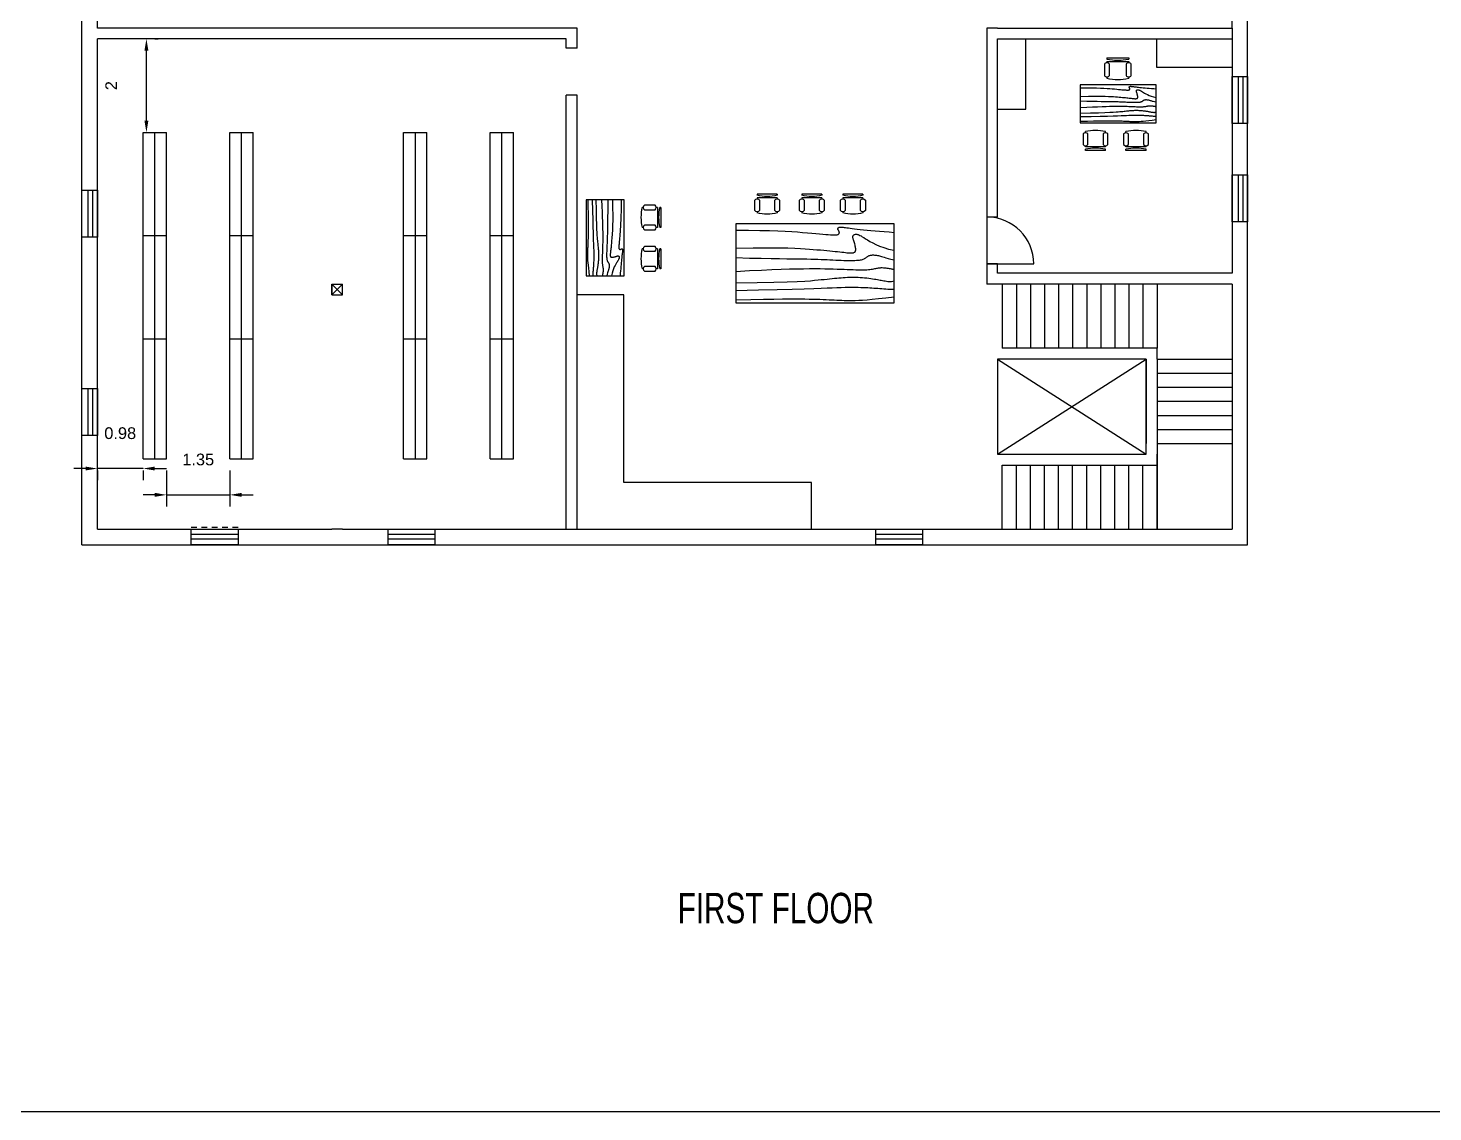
# Model space of a CAD drawing. Header units: millimetres. Extents: x 8996.5 to 9094.2, y 3476.8 to 3533.3.
# Drawn here: x 9034.27 to 9064.23, y 3476.77 to 3499.88 of the extents above; entities that cross this region are included whole.
import ezdxf

# ---------------------------------------------------------------- set-up
doc = ezdxf.new("R2010")
doc.units = ezdxf.units.MM
doc.linetypes.add('ACAD_ISO02W100', pattern=[15, 12, -3])
doc.layers.add('bulb', color=21, linetype='Continuous')
doc.styles.get("Standard").update_dxf_attribs({"font": 'arial.ttf'})
doc.styles.add('Style2', font='arial.ttf', dxfattribs={"height": 0.2})
doc.dimstyles.new('ISO-25', dxfattribs={"dimtxt": 0.25, "dimasz": 0.25, "dimexe": 0.25, "dimexo": 0.25, "dimtad": 3, "dimtoh": 1, "dimdsep": 46, "dimtxsty": 'Standard', "dimcen": 2.5, "dimadec": 0, "dimazin": 0, "dimtfac": 1, "dimtmove": 0, "dimatfit": 3, "dimfxl": 1, "dimarcsym": 0})

# ---------------------------------------------------------------- blocks, each defined once
blk = doc.blocks.new('Table - Rectangular Woodgrain 60 x 30 in.')
at = {"linetype": 'Continuous'}
for p, q in [((0, 0), (0, -30)), ((60, 0), (0, 0)), ((60, -30), (60, 0)), ((0, -30), (60, -30))]:
    blk.add_line(p, q, dxfattribs=at)
for points in [[(0, -2.4), (4.8155, -2.418), (9.0302, -2.4688), (12.709, -2.5477), (15.9167, -2.65), (18.7181, -2.7711), (21.1781, -2.9063), (23.3616, -3.0508), (25.3333, -3.2), (27.1477, -3.3495), (28.8172, -3.4958), (30.3437, -3.636), (31.7291, -3.7667), (32.9756, -3.8849), (34.0849, -3.9875), (35.059, -4.0714), (35.9, -4.1334), (36.6114, -4.1711), (37.2041, -4.1854), (37.6906, -4.1779), (38.0833, -4.15), (38.3948, -4.1034), (38.6375, -4.0396), (38.8239, -3.9602), (38.9666, -3.8667), (39.0764, -3.7608), (39.1573, -3.6448), (39.2116, -3.521), (39.2416, -3.3917), (39.2498, -3.2593), (39.2385, -3.1261), (39.21, -2.9944), (39.1666, -2.8667), (39.111, -2.7447), (39.0468, -2.6281), (38.978, -2.5163), (38.9083, -2.4083), (38.8418, -2.3035), (38.7823, -2.201), (38.7337, -2.1001), (38.7, -2), (38.6844, -1.9003), (38.6875, -1.8021), (38.7094, -1.707), (38.75, -1.6167), (38.8094, -1.5326), (38.8875, -1.4563), (38.9844, -1.3893), (39.1, -1.3333), (39.2351, -1.2896), (39.3937, -1.2583), (39.5804, -1.2396), (39.8, -1.2333), (40.057, -1.2396), (40.3562, -1.2583), (40.7023, -1.2896), (41.1, -1.3333), (41.5547, -1.3895), (42.0755, -1.4573), (42.6721, -1.5361), (43.3542, -1.625), (44.1316, -1.7233), (45.014, -1.8302), (46.0114, -1.9449), (47.1333, -2.0667), (48.3862, -2.1947), (49.7625, -2.3281), (51.2513, -2.4663), (52.8416, -2.6083), (54.5226, -2.7535), (56.2833, -2.9011), (58.1127, -3.0501), (60, -3.2)], [(0, -9.2), (6.5759, -9.0858), (11.9385, -9.0365), (16.2527, -9.0418), (19.6833, -9.0917), (22.3952, -9.1759), (24.5531, -9.2844), (26.322, -9.4069), (27.8666, -9.5333), (29.3241, -9.6553), (30.7203, -9.7719), (32.0532, -9.8837), (33.3208, -9.9917), (34.5213, -10.0965), (35.6526, -10.199), (36.7128, -10.2999), (37.7, -10.4), (38.6129, -10.4996), (39.4531, -10.5969), (40.223, -10.6895), (40.925, -10.775), (41.5613, -10.8512), (42.1344, -10.9156), (42.6465, -10.966), (43.1, -11), (43.4976, -11.0158), (43.8437, -11.0136), (44.143, -10.9942), (44.4, -10.9583), (44.6195, -10.9069), (44.8062, -10.8406), (44.9648, -10.7603), (45.1, -10.6667), (45.2155, -10.5598), (45.3114, -10.4365), (45.3871, -10.2929), (45.4416, -10.125), (45.4743, -9.929), (45.4844, -9.7011), (45.4709, -9.4371), (45.4333, -9.1333), (45.3716, -8.7883), (45.2896, -8.4104), (45.1919, -8.0107), (45.0833, -7.6), (44.9685, -7.1893), (44.8521, -6.7896), (44.7388, -6.4117), (44.6333, -6.0667), (44.54, -5.7628), (44.4614, -5.4979), (44.4001, -5.2675), (44.3583, -5.0667), (44.3384, -4.8909), (44.3427, -4.7354), (44.3736, -4.5956), (44.4333, -4.4667), (44.5236, -4.3453), (44.6427, -4.2333), (44.7884, -4.1339), (44.9583, -4.05), (45.1501, -3.9849), (45.3614, -3.9417), (45.59, -3.9234), (45.8333, -3.9333), (46.0915, -3.9749), (46.3734, -4.0531), (46.6906, -4.1736), (47.0542, -4.3417), (47.4756, -4.5629), (47.9661, -4.8427), (48.5372, -5.1866), (49.2, -5.6), (49.9676, -6.0844), (50.8594, -6.625), (51.8965, -7.2031), (53.1, -7.8), (54.491, -8.3969), (56.0906, -8.975), (57.9199, -9.5156), (60, -10)], [(0, -12.8), (5.1847, -12.9322), (9.6213, -13.0323), (13.3963, -13.1059), (16.5958, -13.1583), (19.3063, -13.1952), (21.614, -13.2219), (23.6054, -13.2439), (25.3666, -13.2667), (26.9728, -13.2947), (28.4531, -13.3281), (29.8256, -13.3663), (31.1083, -13.4083), (32.3191, -13.4535), (33.476, -13.501), (34.597, -13.5501), (35.7, -13.6), (36.7984, -13.6497), (37.8875, -13.6979), (38.9578, -13.743), (40, -13.7833), (41.0047, -13.8174), (41.9625, -13.8438), (42.864, -13.8607), (43.7, -13.8667), (44.4631, -13.8604), (45.1552, -13.8417), (45.7801, -13.8104), (46.3416, -13.7667), (46.8439, -13.7104), (47.2906, -13.6417), (47.6858, -13.5604), (48.0333, -13.4667), (48.3375, -13.3608), (48.6042, -13.2448), (48.8396, -13.121), (49.05, -12.9917), (49.2417, -12.8593), (49.4208, -12.7261), (49.5937, -12.5944), (49.7667, -12.4667), (49.9452, -12.3451), (50.1323, -12.2313), (50.3303, -12.1268), (50.5416, -12.0333), (50.7686, -11.9524), (51.0135, -11.8854), (51.2788, -11.8341), (51.5666, -11.8), (51.8785, -11.7843), (52.2116, -11.7865), (52.562, -11.8059), (52.926, -11.8417), (53.2998, -11.8931), (53.6795, -11.9594), (54.0614, -12.0397), (54.4416, -12.1333), (54.8223, -12.2401), (55.2293, -12.3625), (55.6942, -12.5037), (56.2489, -12.6667), (56.9251, -12.8547), (57.7545, -13.0708), (58.7689, -13.3182), (60, -13.6)], [(0, -18), (5.124, -17.7273), (9.6609, -17.5057), (13.6705, -17.3303), (17.2125, -17.1958), (20.3467, -17.0973), (23.1328, -17.0297), (25.6307, -16.9878), (27.9, -16.9667), (29.9928, -16.9617), (31.9302, -16.9703), (33.7254, -16.9907), (35.3917, -17.0208), (36.9423, -17.0588), (38.3906, -17.1026), (39.7499, -17.1503), (41.0333, -17.2), (42.2519, -17.2496), (43.4073, -17.2969), (44.4986, -17.3395), (45.525, -17.375), (46.4858, -17.4012), (47.3802, -17.4156), (48.2074, -17.416), (48.9667, -17.4), (49.6583, -17.3662), (50.2872, -17.3167), (50.8595, -17.2547), (51.3812, -17.1833), (51.8584, -17.1057), (52.2971, -17.025), (52.7034, -16.9443), (53.0833, -16.8667), (53.443, -16.7951), (53.789, -16.7313), (54.128, -16.6768), (54.4666, -16.6334), (54.8115, -16.6024), (55.1693, -16.5854), (55.5465, -16.5841), (55.95, -16.6), (56.3828, -16.6337), (56.8346, -16.6823), (57.2915, -16.7418), (57.7396, -16.8084), (58.165, -16.878), (58.5539, -16.9469), (58.8924, -17.0111), (59.1666, -17.0667), (59.3679, -17.1107), (59.5078, -17.1438), (59.6032, -17.1675), (59.6708, -17.1833), (59.7275, -17.193), (59.7901, -17.1979), (59.8753, -17.1998), (60, -17.2)], [(0, -22.4), (8.0098, -22.2501), (14.4094, -22.1011), (19.4168, -21.9535), (23.25, -21.8083), (26.1269, -21.6663), (28.2656, -21.5281), (29.884, -21.3947), (31.2, -21.2667), (32.3967, -21.1448), (33.5172, -21.0292), (34.5697, -20.9198), (35.5625, -20.8167), (36.5037, -20.7198), (37.4015, -20.6292), (38.2642, -20.5448), (39.1, -20.4667), (39.9164, -20.3951), (40.7187, -20.3313), (41.5117, -20.2768), (42.3, -20.2333), (43.0883, -20.2024), (43.8812, -20.1854), (44.6836, -20.1841), (45.5, -20.2), (46.3328, -20.234), (47.1747, -20.2844), (48.0163, -20.3488), (48.8479, -20.425), (49.66, -20.5106), (50.4429, -20.6031), (51.1872, -20.7004), (51.8833, -20.8), (52.5246, -20.8999), (53.1166, -20.9995), (53.6681, -21.0983), (54.1875, -21.1958), (54.6834, -21.2919), (55.1646, -21.3859), (55.6394, -21.4777), (56.1167, -21.5667), (56.6028, -21.6515), (57.0961, -21.7266), (57.5929, -21.7852), (58.0896, -21.8208), (58.5823, -21.8268), (59.0674, -21.7964), (59.5412, -21.723), (60, -21.6)], [(0, -25.2), (8.6355, -25.0504), (15.7026, -24.9031), (21.4049, -24.7606), (25.9458, -24.625), (29.529, -24.4988), (32.3578, -24.3844), (34.6359, -24.284), (36.5667, -24.2), (38.3213, -24.1341), (39.9417, -24.0854), (41.437, -24.0523), (42.8167, -24.0333), (44.0901, -24.0268), (45.2667, -24.0313), (46.3557, -24.0451), (47.3667, -24.0667), (48.309, -24.0947), (49.1928, -24.1287), (50.0284, -24.168), (50.826, -24.2125), (51.5959, -24.2617), (52.3483, -24.3151), (53.0935, -24.3725), (53.8417, -24.4334), (54.6009, -24.497), (55.3699, -24.561), (56.1454, -24.6226), (56.9239, -24.6792), (57.7021, -24.7279), (58.4764, -24.7662), (59.2435, -24.7911), (60, -24.8)], [(0, -28.8), (5.6867, -28.6681), (10.45, -28.5698), (14.407, -28.5012), (17.675, -28.4584), (20.3711, -28.4374), (22.6125, -28.4344), (24.5164, -28.4455), (26.2, -28.4667), (27.762, -28.4947), (29.2276, -28.5281), (30.6033, -28.5663), (31.8958, -28.6084), (33.1118, -28.6535), (34.2578, -28.7011), (35.3405, -28.7501), (36.3666, -28.8), (37.3443, -28.8497), (38.288, -28.8974), (39.2137, -28.9412), (40.1375, -28.9792), (41.0753, -29.0093), (42.0432, -29.0297), (43.0572, -29.0384), (44.1333, -29.0333), (45.2936, -29.0114), (46.5843, -28.9641), (48.0579, -28.8816), (49.7666, -28.7542), (51.7629, -28.5721), (54.0989, -28.3255), (56.8272, -28.0048), (60, -27.6)]]:
    blk.add_lwpolyline(points, dxfattribs=at)
blk = doc.blocks.new('Chair - Desk')
at = {"linetype": 'Continuous'}
for p, q in [((-8.5, 0), (-8.5, -1)), ((-8.5, 0), (8.5, 0)), ((8.5, 0), (8.5, -1)), ((-10.5, -5), (-10.5, -14)), ((-8.5, -3), (-8.5, -4)), ((-8.5, -3), (8.5, -3)), ((-6.5, -14), (-6.5, -5)), ((-2, -3), (-2, -1.9355)), ((2, -1.9576), (2, -3)), ((6.5, -5), (6.5, -14)), ((8.5, -3), (8.5, -4)), ((10.5, -14), (10.5, -5)), ((-8.5, -15), (-8.5, -16)), ((8.5, -15), (8.5, -16))]:
    blk.add_line(p, q, dxfattribs=at)
for centre, radius, start, end in [((-8.5, -6.5), 2.5, 36.8699, 143.1301), ((0, 34.625), 36.625, 256.5803, 283.4197), ((8.5, -6.5), 2.5, 36.8699, 143.1301), ((-8.5, -12.5), 2.5, 216.8699, 323.1301), ((0, 19.625), 36.625, 256.5803, 283.4197), ((8.5, -12.5), 2.5, 216.8699, 323.1301)]:
    blk.add_arc(centre, radius, start, end, dxfattribs=at)
blk = doc.blocks.new('*D9')
at = {"layer": 'bulb', "color": 0, "lineweight": -2, "transparency": 16777216}
for p, q in [((9036.969, 3499.655), (9037.04, 3499.655)), ((9036.79, 3497.909), (9036.79, 3499.405)), ((9036.969, 3497.659), (9037.04, 3497.659))]:
    blk.add_line(p, q, dxfattribs=at)
at = {"layer": 'bulb', "color": 0, "transparency": 16777216}
for points in [[(9036.748, 3499.405), (9036.831, 3499.405), (9036.79, 3499.655)], [(9036.748, 3497.909), (9036.831, 3497.909), (9036.79, 3497.659)]]:
    blk.add_solid(points, dxfattribs=at)
at = {"layer": 'Defpoints', "color": 0, "transparency": 16777216}
for p in [(9036.719, 3499.655), (9036.79, 3499.655), (9036.719, 3497.659)]:
    blk.add_point(p, dxfattribs=at)
at = {"layer": 'bulb', "color": 0, "transparency": 16777216, "insert": (9036.039, 3498.657), "char_height": 0.25, "attachment_point": 5, "rotation": 90}
blk.add_mtext('2', dxfattribs=at)
blk = doc.blocks.new('*D10')
at = {"layer": 'bulb', "color": 0, "lineweight": -2, "transparency": 16777216}
for p, q in [((9035.493, 3490.491), (9035.243, 3490.491)), ((9036.719, 3490.491), (9035.743, 3490.491)), ((9035.743, 3490.449), (9035.743, 3490.241)), ((9036.719, 3490.449), (9036.719, 3490.241)), ((9036.969, 3490.491), (9037.219, 3490.491))]:
    blk.add_line(p, q, dxfattribs=at)
at = {"layer": 'bulb', "color": 0, "transparency": 16777216}
for points in [[(9035.493, 3490.533), (9035.493, 3490.45), (9035.743, 3490.491)], [(9036.969, 3490.533), (9036.969, 3490.45), (9036.719, 3490.491)]]:
    blk.add_solid(points, dxfattribs=at)
at = {"layer": 'Defpoints', "color": 0, "transparency": 16777216}
for p in [(9035.743, 3490.699), (9036.719, 3490.699), (9035.743, 3490.491)]:
    blk.add_point(p, dxfattribs=at)
at = {"layer": 'bulb', "color": 0, "transparency": 16777216, "insert": (9036.231, 3491.244), "char_height": 0.25, "attachment_point": 5}
blk.add_mtext('0.98', dxfattribs=at)
blk = doc.blocks.new('*D11')
at = {"layer": 'bulb', "color": 0, "lineweight": -2, "transparency": 16777216}
for p, q in [((9037.219, 3490.449), (9037.219, 3489.68)), ((9038.569, 3490.449), (9038.569, 3489.68)), ((9036.969, 3489.93), (9036.719, 3489.93)), ((9037.219, 3489.93), (9038.569, 3489.93)), ((9038.819, 3489.93), (9039.069, 3489.93))]:
    blk.add_line(p, q, dxfattribs=at)
at = {"layer": 'bulb', "color": 0, "transparency": 16777216}
for points in [[(9036.969, 3489.972), (9036.969, 3489.888), (9037.219, 3489.93)], [(9038.819, 3489.972), (9038.819, 3489.888), (9038.569, 3489.93)]]:
    blk.add_solid(points, dxfattribs=at)
at = {"layer": 'Defpoints', "color": 0, "transparency": 16777216}
for p in [(9037.219, 3490.699), (9038.569, 3490.699), (9038.569, 3489.93)]:
    blk.add_point(p, dxfattribs=at)
at = {"layer": 'bulb', "color": 0, "transparency": 16777216, "insert": (9037.894, 3490.683), "char_height": 0.25, "attachment_point": 5}
blk.add_mtext('1.35', dxfattribs=at)

msp = doc.modelspace()

# ---------------------------------------------------------------- linework, layer by layer
for p, q in [((9035.413, 3488.865), (9035.413, 3520.595)), ((9060.273, 3488.865), (9060.273, 3520.595)), ((9059.943, 3499.885), (9059.943, 3509.885)), ((9035.743, 3499.885), (9035.743, 3501.729)), ((9045.973, 3499.885), (9035.743, 3499.885)), ((9045.973, 3499.455), (9045.973, 3499.885)), ((9054.713, 3499.885), (9054.713, 3495.855)), ((9054.943, 3499.885), (9054.713, 3499.885)), ((9054.943, 3499.885), (9059.943, 3499.885)), ((9054.943, 3499.885), (9055.48, 3499.885)), ((9059.943, 3499.885), (9059.943, 3494.885)), ((9035.743, 3494.425), (9035.743, 3499.655)), ((9035.743, 3497.655), (9035.743, 3499.655)), ((9045.743, 3499.655), (9035.743, 3499.655)), ((9045.743, 3499.455), (9045.743, 3499.655)), ((9054.943, 3499.655), (9059.943, 3499.655)), ((9054.943, 3495.855), (9054.943, 3499.655)), ((9055.543, 3498.155), (9055.543, 3499.655)), ((9058.333, 3499.652), (9058.333, 3499.052)), ((9045.973, 3499.455), (9045.743, 3499.455)), ((9058.333, 3499.052), (9059.938, 3499.052)), ((9045.743, 3489.195), (9045.743, 3498.455)), ((9045.973, 3498.455), (9045.743, 3498.455)), ((9045.973, 3489.195), (9045.973, 3498.455)), ((9054.943, 3498.155), (9055.543, 3498.155)), ((9036.719, 3497.659), (9037.219, 3497.659)), ((9038.569, 3497.659), (9039.069, 3497.659)), ((9042.269, 3497.659), (9042.769, 3497.659)), ((9044.119, 3497.659), (9044.619, 3497.659)), ((9054.938, 3497.52), (9054.943, 3497.52)), ((9054.713, 3495.855), (9054.713, 3494.855)), ((9036.719, 3495.459), (9037.219, 3495.459)), ((9038.569, 3495.459), (9039.069, 3495.459)), ((9042.269, 3495.459), (9042.769, 3495.459)), ((9044.119, 3495.459), (9044.619, 3495.459)), ((9054.713, 3494.855), (9054.713, 3494.425)), ((9054.943, 3494.855), (9054.713, 3494.855)), ((9054.713, 3494.855), (9055.713, 3494.855)), ((9054.943, 3494.655), (9054.943, 3494.855)), ((9059.943, 3494.885), (9059.943, 3494.655)), ((9059.943, 3494.655), (9054.943, 3494.655)), ((9035.743, 3489.195), (9035.743, 3494.425)), ((9035.743, 3489.195), (9035.743, 3494.195)), ((9040.743, 3494.195), (9040.743, 3494.425)), ((9040.743, 3494.425), (9040.973, 3494.425)), ((9040.743, 3494.195), (9040.973, 3494.195)), ((9040.973, 3494.195), (9040.973, 3494.425)), ((9046.973, 3494.195), (9045.973, 3494.195)), ((9046.973, 3490.195), (9046.973, 3494.195)), ((9059.943, 3494.425), (9054.713, 3494.425)), ((9055.043, 3494.425), (9055.043, 3493.055)), ((9055.343, 3494.425), (9055.343, 3493.055)), ((9055.643, 3494.425), (9055.643, 3493.055)), ((9055.943, 3494.425), (9055.943, 3493.055)), ((9056.243, 3494.425), (9056.243, 3493.055)), ((9056.543, 3494.425), (9056.543, 3493.055)), ((9056.843, 3494.425), (9056.843, 3493.055)), ((9057.143, 3494.425), (9057.143, 3493.055)), ((9057.443, 3494.425), (9057.443, 3493.055)), ((9057.743, 3494.425), (9057.743, 3493.055)), ((9058.043, 3494.425), (9058.043, 3493.055)), ((9058.343, 3494.425), (9058.343, 3493.055)), ((9059.943, 3494.425), (9059.943, 3489.195)), ((9059.943, 3494.425), (9059.943, 3489.655)), ((9059.943, 3494.425), (9059.943, 3489.195)), ((9036.719, 3493.259), (9037.219, 3493.259)), ((9038.569, 3493.259), (9039.069, 3493.259)), ((9042.269, 3493.259), (9042.769, 3493.259)), ((9044.119, 3493.259), (9044.619, 3493.259)), ((9058.343, 3493.055), (9055.043, 3493.055)), ((9058.343, 3492.825), (9058.343, 3493.055)), ((9054.943, 3492.825), (9054.943, 3491.025)), ((9054.943, 3492.825), (9054.943, 3490.795)), ((9058.113, 3492.825), (9054.943, 3492.825)), ((9054.943, 3490.795), (9058.113, 3492.825)), ((9054.943, 3492.825), (9058.113, 3490.795)), ((9058.113, 3492.825), (9058.113, 3491.025)), ((9058.113, 3490.795), (9058.113, 3492.825)), ((9058.343, 3492.825), (9058.343, 3489.195)), ((9058.343, 3492.825), (9059.943, 3492.825)), ((9058.343, 3492.525), (9059.943, 3492.525)), ((9058.343, 3492.225), (9059.943, 3492.225)), ((9058.343, 3491.925), (9059.943, 3491.925)), ((9058.343, 3491.625), (9059.943, 3491.625)), ((9058.343, 3491.325), (9059.943, 3491.325)), ((9044.119, 3490.699), (9044.619, 3490.699)), ((9054.943, 3490.795), (9058.113, 3490.795)), ((9055.043, 3490.795), (9058.113, 3490.795)), ((9058.343, 3489.195), (9058.343, 3490.795)), ((9055.043, 3490.565), (9058.343, 3490.565)), ((9055.043, 3489.195), (9055.043, 3490.565)), ((9055.343, 3489.195), (9055.343, 3490.565)), ((9055.643, 3489.195), (9055.643, 3490.565)), ((9055.943, 3489.195), (9055.943, 3490.565)), ((9056.243, 3489.195), (9056.243, 3490.565)), ((9056.543, 3489.195), (9056.543, 3490.565)), ((9056.543, 3489.195), (9056.543, 3490.565)), ((9056.843, 3489.195), (9056.843, 3490.565)), ((9057.143, 3489.195), (9057.143, 3490.565)), ((9057.443, 3489.195), (9057.443, 3490.565)), ((9057.743, 3489.195), (9057.743, 3490.565)), ((9058.043, 3489.195), (9058.043, 3490.565)), ((9050.973, 3490.195), (9046.973, 3490.195)), ((9050.973, 3489.195), (9050.973, 3490.195)), ((9035.743, 3489.195), (9040.743, 3489.195)), ((9035.743, 3489.195), (9040.743, 3489.195)), ((9040.973, 3489.195), (9047.733, 3489.195)), ((9040.973, 3489.195), (9052.343, 3489.195)), ((9040.973, 3489.195), (9042.973, 3489.195)), ((9049.23, 3489.195), (9051.473, 3489.195)), ((9049.23, 3489.195), (9051.473, 3489.195)), ((9051.473, 3489.195), (9059.943, 3489.195)), ((9035.413, 3488.865), (9049.223, 3488.865)), ((9049.223, 3488.865), (9060.273, 3488.865))]:
    msp.add_line(p, q)
at = {"color": 1}
for p, q in [((9040.743, 3494.425), (9040.743, 3494.195)), ((9040.743, 3494.425), (9040.973, 3494.425)), ((9040.743, 3494.425), (9040.973, 3494.195)), ((9040.973, 3494.425), (9040.743, 3494.195)), ((9040.743, 3494.195), (9040.973, 3494.195)), ((9040.973, 3494.195), (9040.973, 3494.425)), ((9040.973, 3494.195), (9040.973, 3494.425))]:
    msp.add_line(p, q, dxfattribs=at)
at = {"linetype": 'ACAD_ISO02W100', "ltscale": 0.01}
msp.add_line((9037.743, 3489.242), (9038.743, 3489.242), dxfattribs=at)
msp.add_arc((9054.713, 3494.855), 1, 0, 90)
at = {"layer": 'bulb'}
msp.add_lwpolyline([(8996.482, 3533.326), (9094.185, 3533.326), (9094.185, 3476.77), (8996.482, 3476.77)], close=True, dxfattribs=at)
at = {"layer": 'Defpoints'}
for p, q in [((9060.073, 3498.849), (9060.073, 3497.849)), ((9060.173, 3498.849), (9060.173, 3497.849)), ((9036.719, 3490.699), (9036.719, 3497.659)), ((9036.969, 3490.699), (9036.969, 3497.659)), ((9037.219, 3490.699), (9037.219, 3497.659)), ((9038.569, 3490.699), (9038.569, 3497.659)), ((9038.819, 3490.699), (9038.819, 3497.659)), ((9039.069, 3490.699), (9039.069, 3497.659)), ((9042.269, 3490.699), (9042.269, 3497.659)), ((9042.529, 3490.699), (9042.529, 3497.659)), ((9042.769, 3490.699), (9042.769, 3497.659)), ((9044.119, 3490.699), (9044.119, 3497.659)), ((9044.369, 3490.699), (9044.369, 3497.659)), ((9044.619, 3490.699), (9044.619, 3497.659)), ((9060.073, 3496.754), (9060.073, 3495.754)), ((9060.173, 3496.754), (9060.173, 3495.754)), ((9035.543, 3496.425), (9035.543, 3495.425)), ((9035.643, 3496.425), (9035.643, 3495.425)), ((9054.943, 3495.855), (9054.713, 3495.855)), ((9035.543, 3492.195), (9035.543, 3491.195)), ((9035.643, 3492.195), (9035.643, 3491.195)), ((9058.343, 3491.025), (9059.943, 3491.025)), ((9036.719, 3490.699), (9037.219, 3490.699)), ((9038.569, 3490.699), (9039.069, 3490.699)), ((9042.269, 3490.699), (9042.769, 3490.699)), ((9037.743, 3489.095), (9038.743, 3489.095)), ((9040.973, 3489.195), (9040.743, 3489.195)), ((9041.943, 3489.095), (9042.943, 3489.095)), ((9052.343, 3489.095), (9053.343, 3489.095)), ((9037.743, 3488.995), (9038.743, 3488.995)), ((9041.943, 3488.995), (9042.943, 3488.995)), ((9052.343, 3488.995), (9053.343, 3488.995))]:
    msp.add_line(p, q, dxfattribs=at)
for points in [[(9059.943, 3498.849), (9060.273, 3498.849), (9060.273, 3497.849), (9059.943, 3497.849)], [(9059.943, 3496.754), (9060.273, 3496.754), (9060.273, 3495.754), (9059.943, 3495.754)], [(9035.413, 3496.425), (9035.743, 3496.425), (9035.743, 3495.425), (9035.413, 3495.425)], [(9035.413, 3492.195), (9035.743, 3492.195), (9035.743, 3491.195), (9035.413, 3491.195)], [(9037.743, 3488.865), (9037.743, 3489.195), (9038.743, 3489.195), (9038.743, 3488.865)], [(9041.943, 3488.865), (9041.943, 3489.195), (9042.943, 3489.195), (9042.943, 3488.865)], [(9052.343, 3488.865), (9052.343, 3489.195), (9053.343, 3489.195), (9053.343, 3488.865)]]:
    msp.add_lwpolyline(points, close=True, dxfattribs=at)

# ---------------------------------------------------------------- block references
for name, p, xscale, yscale, zscale in [('Chair - Desk', (9057.506, 3499.252), 0.0272633732328774, 0.0272633732328774, 0.0272633732328774), ('Table - Rectangular Woodgrain 60 x 30 in.', (9056.706, 3498.676), 0.0269615468371087, 0.0269615468371087, 0.0269615468371087), ('Chair - Desk', (9050.028, 3496.343), -0.0251082784524486, 0.0251082784524486, 0.0251082784524486), ('Chair - Desk', (9050.981, 3496.343), -0.0251082784524486, 0.0251082784524486, 0.0251082784524486), ('Chair - Desk', (9051.858, 3496.343), -0.0251082784524486, 0.0251082784524486, 0.0251082784524486), ('Table - Rectangular Woodgrain 60 x 30 in.', (9049.361, 3495.708), 0.0562118834203431, 0.0562118834203431, 0.0562118834203431)]:
    msp.add_blockref(name, p, dxfattribs=dict(xscale=xscale, yscale=yscale, zscale=zscale))
for name, p, xscale, yscale, zscale, rotation in [('Chair - Desk', (9057.028, 3497.276), 0.0251082784524486, 0.0251082784524486, 0.0251082784524486, 180), ('Chair - Desk', (9057.894, 3497.276), 0.0251082784524486, 0.0251082784524486, 0.0251082784524486, 180), ('Table - Rectangular Woodgrain 60 x 30 in.', (9046.978, 3496.222), 0.0269615468371087, 0.0269615468371087, 0.0269615468371087, 270), ('Chair - Desk', (9047.763, 3495.848), 0.0251082784524486, 0.0251082784524486, 0.0251082784524486, 270), ('Chair - Desk', (9047.763, 3494.965), 0.0251082784524486, 0.0251082784524486, 0.0251082784524486, 270)]:
    msp.add_blockref(name, p, dxfattribs=dict(xscale=xscale, yscale=yscale, zscale=zscale, rotation=rotation))

# ---------------------------------------------------------------- texts
at = {"color": 7, "true_color": 0xffffff, "style": 'Style2', "width": 0.7}
msp.add_text('FIRST FLOOR ', height=0.64759, rotation=0.0006, dxfattribs=at).set_placement((9048.119, 3480.794))

# ---------------------------------------------------------------- dimensions: what is measured, and where the dimension line sits
at = {"layer": 'bulb'}
dim = msp.add_linear_dim(base=(9036.79, 3499.655), p1=(9036.719, 3497.659), p2=(9036.719, 3499.655), angle=90, dimstyle='ISO-25', dxfattribs=at)
dim.commit()
dim.dimension.update_dxf_attribs({"geometry": '*D9', "text_midpoint": (9036.79, 3498.657), "dimtype": 160})
for base, p1, p2, picture, middle in [((9035.743, 3490.491), (9036.719, 3490.699), (9035.743, 3490.699), '*D10', (9036.231, 3490.491)), ((9038.569, 3489.93), (9037.219, 3490.699), (9038.569, 3490.699), '*D11', (9037.894, 3489.93))]:
    dim = msp.add_linear_dim(base=base, p1=p1, p2=p2, dimstyle='ISO-25', dxfattribs=at)
    dim.commit()
    dim.dimension.update_dxf_attribs({"geometry": picture, "text_midpoint": middle, "dimtype": 160})

doc.saveas('drawing.dxf')
